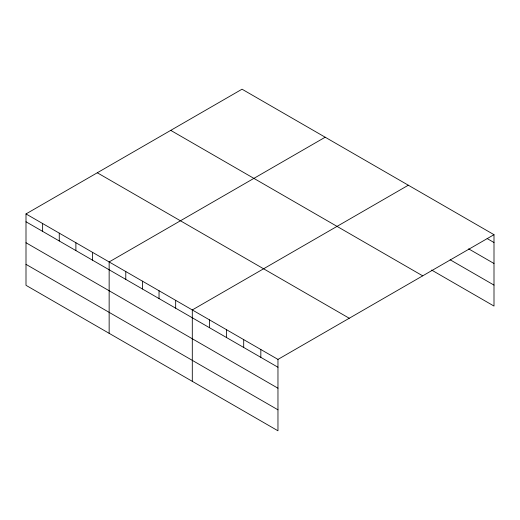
<?xml version="1.0" encoding="UTF-8"?>
<svg xmlns="http://www.w3.org/2000/svg" width="520" height="520" viewBox="0 0 520 520"><rect width="100%" height="100%" fill="white"/><g stroke="black" fill="none" stroke-linecap="round" stroke-linejoin="round"><path stroke-width="0.78" d="M26 213.935L277.966 359.404L277.966 430.794L26 285.317L26 213.935L242.034 89.206L494 234.683L494 306.065L431.632 270.062M325.182 137.215L109.148 261.937L109.148 333.326M408.33 185.218L192.296 309.946L192.296 381.329M277.966 359.404L494 234.683M487.149 238.563L494 242.522M468.644 248.853L494 263.49M450.138 259.772L494 285.096M170.742 130.37L422.708 275.841M97.292 172.776L349.258 318.247M26 221.774L277.966 367.244M26 242.743L277.966 388.213M26 264.349L277.966 409.819M260.832 349.512L260.832 357.351M243.698 339.619L243.698 347.457M226.564 329.732L226.564 337.571M209.43 319.839L209.43 327.678M175.669 300.346L175.669 308.185M159.035 290.745L159.035 298.584M142.409 281.144L142.409 288.977M125.781 271.538L125.781 279.377M92.521 252.337L92.521 260.175M75.888 242.736L75.888 250.575M59.261 233.136L59.261 240.975M42.627 223.535L42.627 231.374"/></g></svg>
